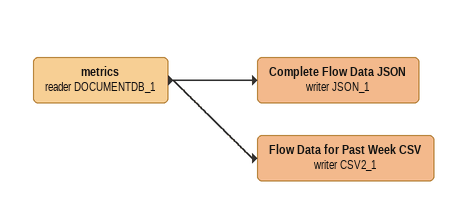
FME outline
metrics (reader DOCUMENTDB_1)
    -> Complete Flow Data JSON (writer JSON_1)
    -> Flow Data for Past Week CSV (writer CSV2_1)
Complete Flow Data JSON (writer JSON_1)
Flow Data for Past Week CSV (writer CSV2_1)
